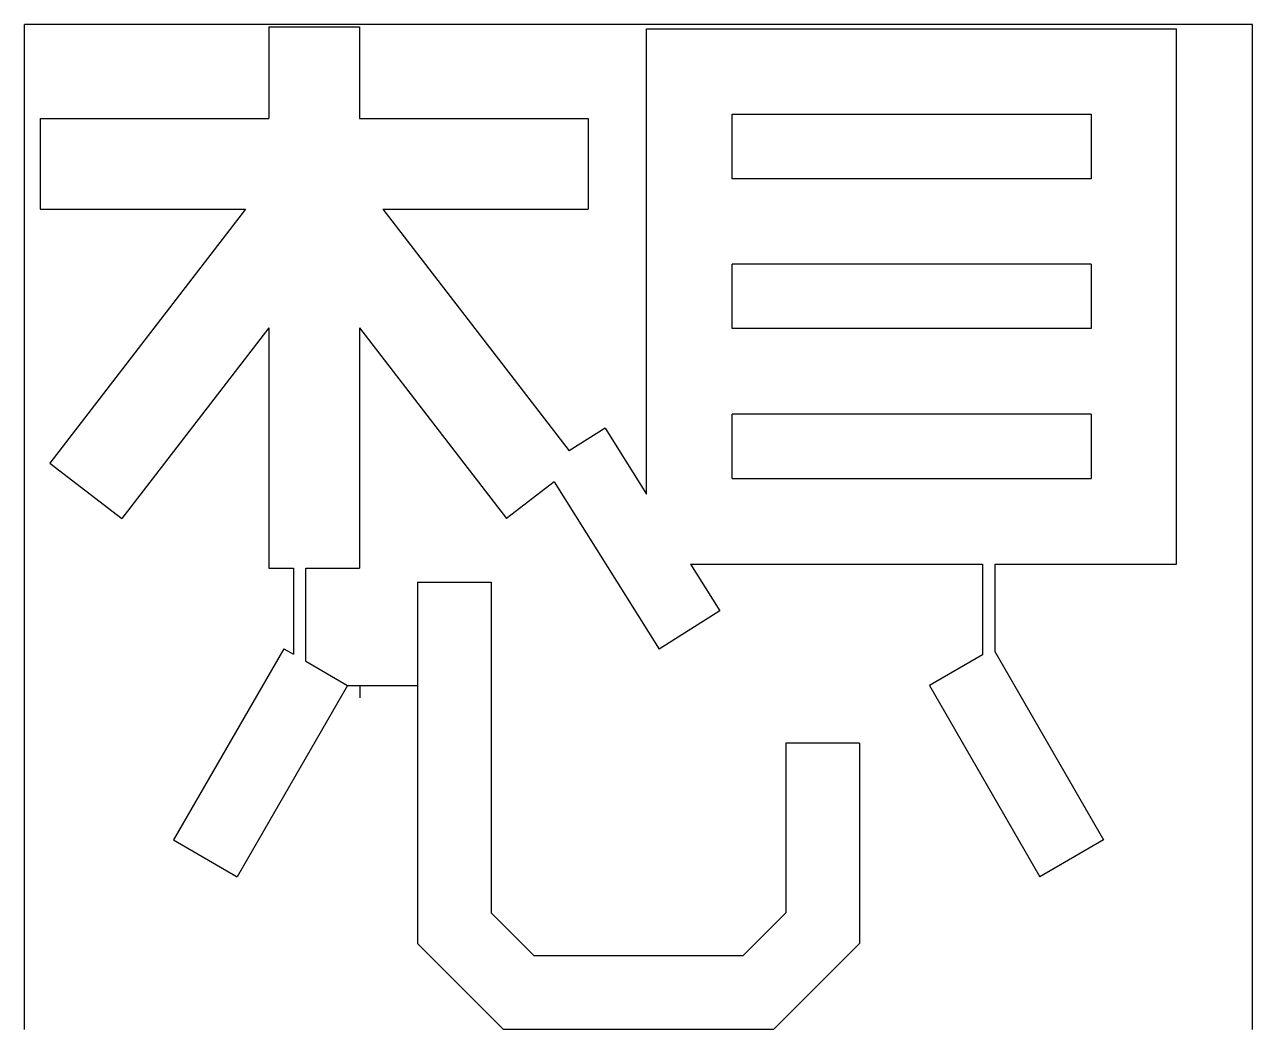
# Model space of a CAD drawing. Extents: x 0 to 1, y 0.08 to 0.89.
import ezdxf

# ---------------------------------------------------------------- set-up
doc = ezdxf.new("R2010")
doc.units = 0
doc.header["$MEASUREMENT"] = 0
doc.layers.add('MODELSKETCH_VISIBLE', color=7, linetype='CONTINUOUS')

msp = doc.modelspace()

# ---------------------------------------------------------------- linework, layer by layer
at = {"layer": 'MODELSKETCH_VISIBLE'}
for p, q in [((1, 0.8941), (0, 0.8941)), ((0, 0.0755), (0, 0.8941)), ((0.1989, 0.8924), (0.2728, 0.8924)), ((0.1989, 0.8924), (0.1989, 0.8176)), ((0.2728, 0.8924), (0.2728, 0.8176)), ((0.5065, 0.5117), (0.5065, 0.8907)), ((0.5065, 0.8907), (0.9382, 0.8907)), ((0.9382, 0.4546), (0.9382, 0.8907)), ((1, 0.0755), (1, 0.8941)), ((0.5762, 0.7685), (0.5762, 0.821)), ((0.5762, 0.821), (0.8686, 0.821)), ((0.8686, 0.821), (0.8686, 0.7685)), ((0.0128, 0.8176), (0.1989, 0.8176)), ((0.0128, 0.8176), (0.0128, 0.7437)), ((0.2728, 0.8176), (0.4589, 0.8176)), ((0.4589, 0.8176), (0.4589, 0.7437)), ((0.8686, 0.7685), (0.5762, 0.7685)), ((0.0128, 0.7437), (0.1799, 0.7437)), ((0.1799, 0.7437), (0.0206, 0.5368)), ((0.2918, 0.7437), (0.4589, 0.7437)), ((0.2918, 0.7437), (0.4434, 0.5468)), ((0.5762, 0.6464), (0.5762, 0.6989)), ((0.8686, 0.6989), (0.5762, 0.6989)), ((0.8686, 0.6989), (0.8686, 0.6464)), ((0.1989, 0.6472), (0.0792, 0.4917)), ((0.1989, 0.6472), (0.1989, 0.4514)), ((0.2728, 0.6472), (0.2728, 0.4514)), ((0.2728, 0.6472), (0.3925, 0.4917)), ((0.8686, 0.6464), (0.5762, 0.6464)), ((0.8686, 0.5768), (0.5762, 0.5768)), ((0.5762, 0.5242), (0.5762, 0.5768)), ((0.8686, 0.5768), (0.8686, 0.5242)), ((0.4729, 0.5653), (0.4434, 0.5468)), ((0.4729, 0.5653), (0.5065, 0.5117)), ((0.0206, 0.5368), (0.0792, 0.4917)), ((0.4312, 0.5215), (0.3925, 0.4917)), ((0.4312, 0.5215), (0.5167, 0.3853)), ((0.5762, 0.5242), (0.8686, 0.5242)), ((0.1989, 0.4514), (0.219, 0.4514)), ((0.219, 0.4514), (0.219, 0.3812)), ((0.229, 0.3754), (0.229, 0.4514)), ((0.229, 0.4514), (0.2728, 0.4514)), ((0.5424, 0.4546), (0.5663, 0.4165)), ((0.5424, 0.4546), (0.7802, 0.4546)), ((0.7802, 0.4546), (0.7802, 0.3807)), ((0.7902, 0.4546), (0.7902, 0.3834)), ((0.7902, 0.4546), (0.9382, 0.4546)), ((0.32, 0.4399), (0.38, 0.4399)), ((0.32, 0.4399), (0.32, 0.1455)), ((0.38, 0.4399), (0.38, 0.1704)), ((0.5663, 0.4165), (0.5167, 0.3853)), ((0.2112, 0.3857), (0.1212, 0.2299)), ((0.2112, 0.3857), (0.219, 0.3812)), ((0.7802, 0.3807), (0.7369, 0.3557)), ((0.7902, 0.3834), (0.8788, 0.2299)), ((0.229, 0.3754), (0.2631, 0.3557)), ((0.2631, 0.3557), (0.1732, 0.1999)), ((0.2631, 0.3557), (0.32, 0.3557)), ((0.273, 0.3557), (0.273, 0.3457)), ((0.7369, 0.3557), (0.8268, 0.1999)), ((0.62, 0.3087), (0.62, 0.1704)), ((0.68, 0.3087), (0.62, 0.3087)), ((0.68, 0.3087), (0.68, 0.1455)), ((0.1212, 0.2299), (0.1732, 0.1999)), ((0.8788, 0.2299), (0.8268, 0.1999)), ((0.38, 0.1704), (0.4149, 0.1355)), ((0.62, 0.1704), (0.5851, 0.1355)), ((0.39, 0.0755), (0.32, 0.1455)), ((0.68, 0.1455), (0.61, 0.0755)), ((0.5851, 0.1355), (0.4149, 0.1355)), ((0.61, 0.0755), (0.39, 0.0755))]:
    msp.add_line(p, q, dxfattribs=at)

doc.saveas('drawing.dxf')
